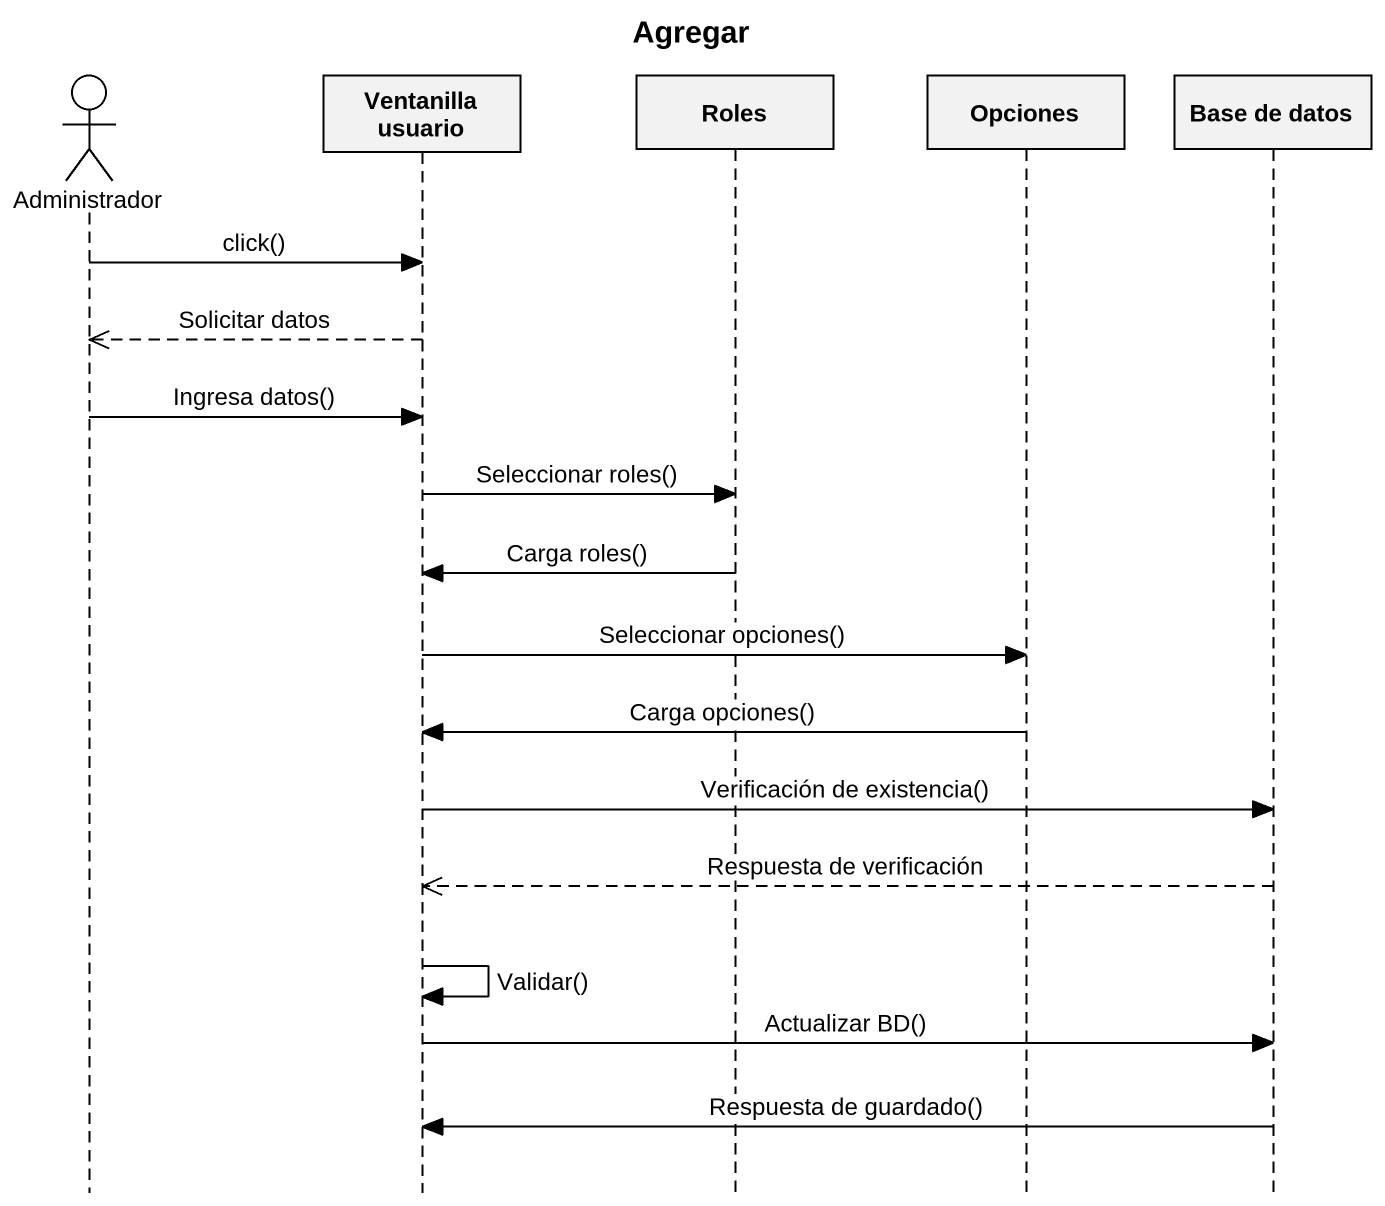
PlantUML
@startuml
title Agregar
hide footbox
actor Administrador
participant "Ventanilla usuario" as Ventanilla_usuario
participant Roles
participant Opciones
participant "Base de datos" as Base_de_datos

Administrador -> Ventanilla_usuario : click()
Ventanilla_usuario -->> Administrador : Solicitar datos
Administrador -> Ventanilla_usuario : Ingresa datos()
Ventanilla_usuario -> Roles : Seleccionar roles()
Roles -> Ventanilla_usuario : Carga roles()
Ventanilla_usuario -> Opciones : Seleccionar opciones()
Opciones -> Ventanilla_usuario : Carga opciones()
Ventanilla_usuario -> Base_de_datos : Verificación de existencia()
Base_de_datos -->> Ventanilla_usuario : Respuesta de verificación
Ventanilla_usuario -> Ventanilla_usuario : Validar()
Ventanilla_usuario -> Base_de_datos : Actualizar BD()
Base_de_datos -> Ventanilla_usuario : Respuesta de guardado()
@enduml
